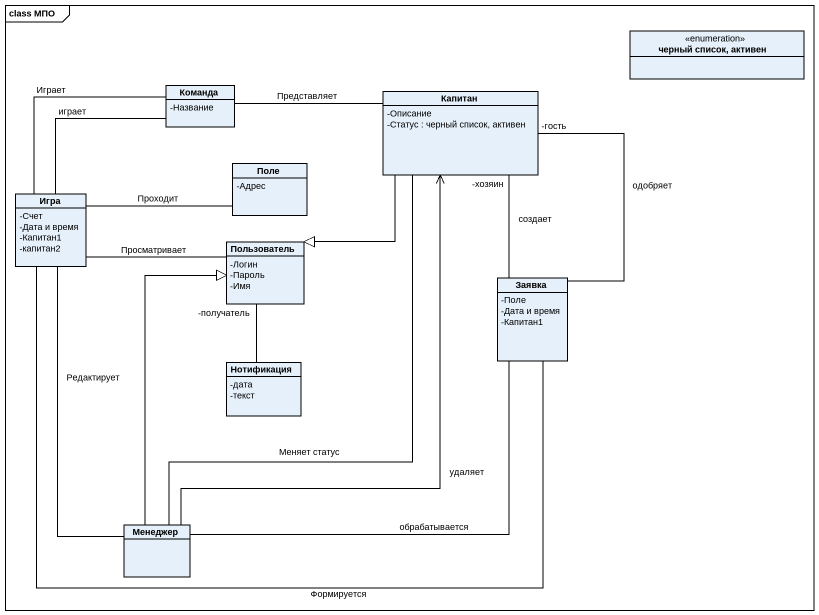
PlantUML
@startuml
mainframe class МПО
hide circle
hide empty members
skinparam classAttributeIconSize 0
enum "черный список, активен" as черный_список_активен
class Команда {
  -Название
}
class Капитан {
  -Описание
  -Статус : черный список, активен
}
class Игра {
  -Счет
  -Дата и время
  -Капитан1
  -капитан2
}
class Полe {
  -Адрес
}
class Пользовaтель {
  -Логин
  -Пароль
  -Имя
}
class Заявка {
  -Поле
  -Дата и время
  -Капитан1
}
class Нотификaция {
  -дата
  -текст
}
class Менеджeр
Команда -right- Капитан : Представляет
Команда -- Игра : Играет
Команда -- Игра : играет
Капитан --|> Пользовaтель
Капитан "-гость" -- Заявка : одобряет
Игра -right- Полe : Проходит
Пользовaтель -left- Игра : Просматривает
Пользовaтель "-получатель" -- Нотификaция
Заявка -up- "-хозяин" Капитан : создает
Заявка -left- Игра : Формируется
Менеджeр -up-> Капитан : удаляет
Менеджeр -up- Капитан : Меняет статус
Менеджeр -up- Игра : Редактирует
Менеджeр -up-|> Пользовaтель
Менеджeр -up- Заявка : обрабатывается
@enduml
